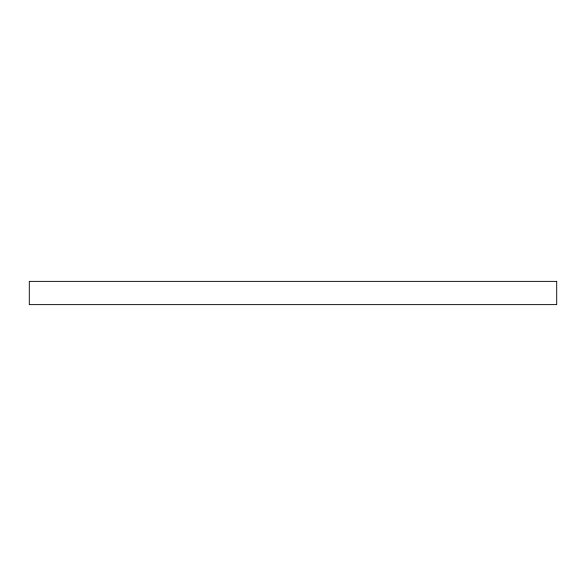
<?xml version="1.0" encoding="UTF-8"?>
<svg xmlns="http://www.w3.org/2000/svg" width="586" height="586" viewBox="0 0 586 586"><rect width="100%" height="100%" fill="white"/><g stroke="black" fill="none" stroke-linecap="round" stroke-linejoin="round"><path stroke-width="0.88" d="M556.7 281.368L29.3 281.368L29.3 304.632L556.7 304.632L556.7 281.368"/></g></svg>
